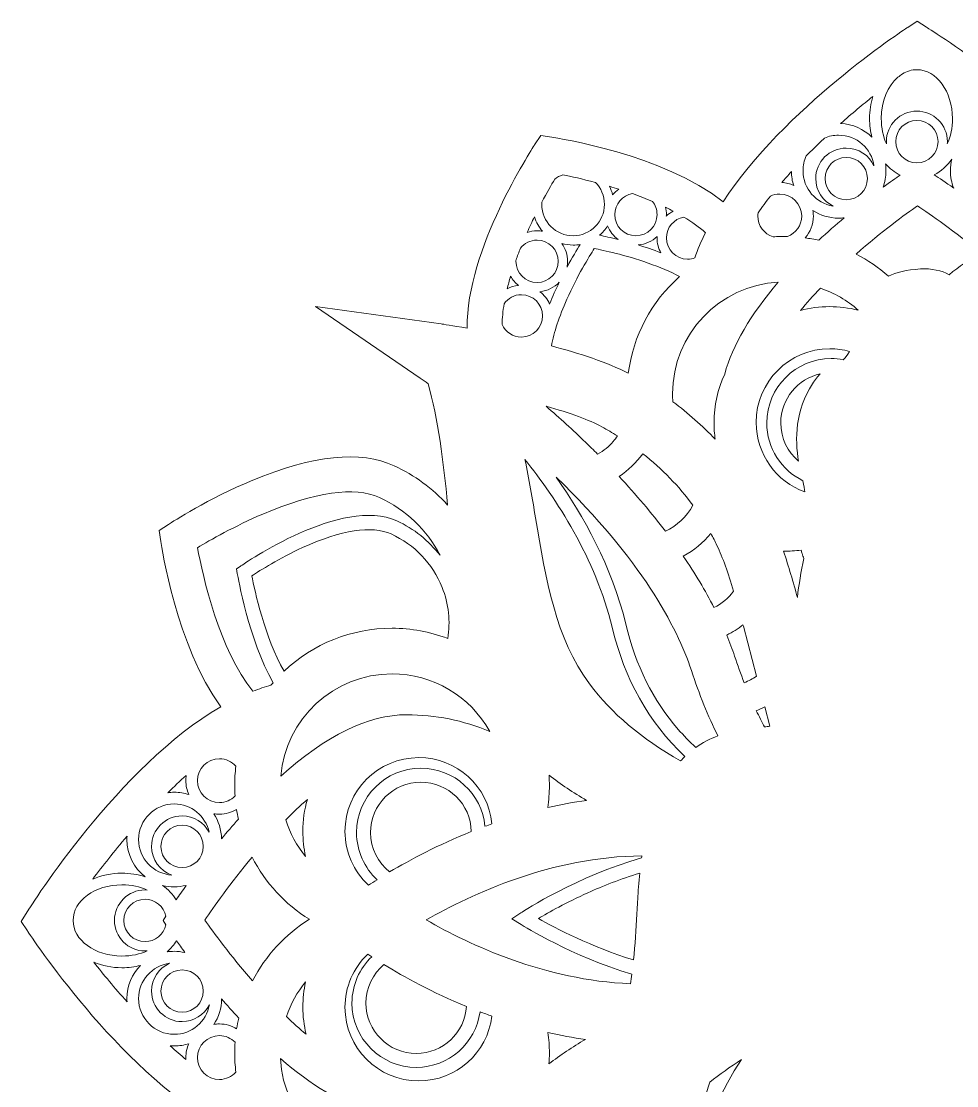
# Model space of a CAD drawing. Header units: millimetres. Extents: x -1261 to 1432, y 277 to 658.
# Drawn here: x 209 to 403.9, y 432.7 to 654.4 of the extents above; entities that cross this region are included whole.
import ezdxf

# ---------------------------------------------------------------- set-up
doc = ezdxf.new("R2010")
doc.units = ezdxf.units.MM
doc.header["$MEASUREMENT"] = 0
doc.layers.add('Layer 7', color=7, linetype='Continuous')

msp = doc.modelspace()

# ---------------------------------------------------------------- linework, layer by layer
at = {"layer": 'Layer 7', "lineweight": 0}
for points, knots in [([(581.83, 469.78), (581.83, 469.78), (581.83, 469.78), (581.83, 469.78), (581.05, 470.98), (562.9, 498.65), (541.8, 510.52), (550.35, 523.16), (553.3, 542.85), (553.43, 543.71), (553.43, 543.71), (553.76, 546.01), (553.76, 546.01), (553.76, 546.01), (551.82, 547.28), (551.82, 547.28), (551.01, 547.82), (543.59, 552.64), (534.26, 556.51), (521.7, 561.72), (511.8, 562.73), (504.85, 559.53), (501.34, 557.91), (498.13, 555.72), (495.38, 553.07), (496.24, 562.21), (497.34, 571.89), (499.57, 579.12), (500.04, 579.49), (500.51, 579.83), (500.93, 580.12), (500.93, 580.12), (522.74, 595.04), (522.74, 595.04), (522.74, 595.04), (496.56, 591.4), (496.56, 591.4), (496.35, 591.37), (494.64, 591.13), (491.99, 590.68), (492.08, 607), (478.53, 627.77), (477.94, 628.68), (477.94, 628.68), (476.66, 630.62), (476.66, 630.62), (476.66, 630.62), (474.36, 630.29), (474.36, 630.29), (473.35, 630.14), (450.41, 626.69), (438.14, 616.37), (424.9, 636.08), (398.73, 652.51), (397.6, 653.21), (397.6, 653.21), (395.62, 654.44), (395.62, 654.44), (395.62, 654.44), (393.67, 653.18), (393.67, 653.18), (392.61, 652.48), (367.95, 636.32), (355.19, 616.82), (342.81, 626.79), (320.49, 630.15), (319.51, 630.29), (319.51, 630.29), (317.21, 630.62), (317.21, 630.62), (317.21, 630.62), (315.93, 628.68), (315.93, 628.68), (315.33, 627.77), (301.72, 606.89), (301.88, 590.55), (298.8, 591.07), (296.76, 591.36), (296.51, 591.4), (296.51, 591.4), (270.33, 595.04), (270.33, 595.04), (270.33, 595.04), (292.14, 580.12), (292.14, 580.12), (292.63, 579.78), (293.19, 579.37), (293.75, 578.92), (295.88, 571.89), (296.97, 562.57), (297.83, 553.69), (294.74, 557.12), (290.95, 559.91), (286.67, 561.88), (279.71, 565.09), (269.81, 564.07), (257.25, 558.86), (247.92, 554.99), (240.51, 550.18), (239.69, 549.64), (239.69, 549.64), (237.75, 548.36), (237.75, 548.36), (237.75, 548.36), (238.09, 546.06), (238.09, 546.06), (238.22, 545.15), (241.36, 524.23), (250.57, 511.67), (229.33, 499.36), (211.03, 470.2), (210.24, 468.94), (210.24, 468.94), (209.02, 466.97), (209.02, 466.97), (209.02, 466.97), (210.28, 465.02), (210.28, 465.02), (211.05, 463.84), (228.94, 436.57), (249.83, 424.57), (241.19, 411.93), (238.22, 392.08), (238.09, 391.22), (238.09, 391.22), (237.75, 388.92), (237.75, 388.92), (237.75, 388.92), (239.69, 387.64), (239.69, 387.64), (240.51, 387.1), (247.92, 382.29), (257.25, 378.41), (269.81, 373.2), (279.71, 372.19), (286.67, 375.39), (288.24, 376.12), (289.74, 376.95), (291.16, 377.88), (291.07, 377.65), (290.97, 377.41), (290.88, 377.17), (289.8, 374.23), (289.24, 370.9), (289.17, 367), (289.13, 363.78), (289.51, 360.35), (290.31, 356.81), (290.57, 355.74), (290.82, 354.78), (291.08, 353.88), (291.08, 353.88), (270.33, 339.69), (270.33, 339.69), (270.33, 339.69), (296.51, 343.33), (296.51, 343.33), (296.7, 343.36), (297.29, 343.44), (298.2, 343.58), (298.25, 343.56), (298.29, 343.53), (298.33, 343.51), (299.08, 343.13), (299.84, 342.82), (300.59, 342.56), (301.37, 326.53), (314.04, 307.11), (314.61, 306.24), (314.61, 306.24), (315.89, 304.3), (315.89, 304.3), (315.89, 304.3), (318.19, 304.63), (318.19, 304.63), (319.18, 304.78), (341.74, 308.17), (354.08, 318.27), (367.34, 298.64), (393.39, 282.29), (394.52, 281.59), (394.52, 281.59), (396.49, 280.36), (396.49, 280.36), (396.49, 280.36), (398.44, 281.63), (398.44, 281.63), (399.52, 282.33), (424.42, 298.65), (437.13, 318.29), (449.46, 308.18), (472.05, 304.78), (473.04, 304.63), (473.04, 304.63), (475.33, 304.3), (475.33, 304.3), (475.33, 304.3), (476.61, 306.24), (476.61, 306.24), (477.21, 307.15), (490.78, 327.94), (490.67, 344.27), (493.9, 343.71), (496.1, 343.4), (496.56, 343.33), (496.56, 343.33), (522.74, 339.69), (522.74, 339.69), (522.74, 339.69), (500.93, 354.61), (500.93, 354.61), (500.62, 354.82), (500.29, 355.06), (499.95, 355.32), (500.21, 355.99), (500.44, 356.69), (500.63, 357.43), (501.06, 359.08), (501.29, 360.82), (501.32, 362.61), (501.35, 364.24), (501.26, 365.97), (501.04, 367.74), (500.69, 370.53), (500.05, 373.42), (499.14, 376.36), (500.91, 375.09), (502.81, 373.98), (504.85, 373.04), (511.8, 369.83), (521.7, 370.85), (534.26, 376.06), (543.59, 379.93), (551.01, 384.75), (551.82, 385.28), (551.82, 385.28), (553.76, 386.56), (553.76, 386.56), (553.76, 386.56), (553.43, 388.86), (553.43, 388.86), (553.3, 389.76), (550.2, 410.35), (541.18, 422.93), (562.56, 435.11), (581.08, 464.59), (581.87, 465.86), (581.87, 465.86), (583.1, 467.84), (583.1, 467.84), (583.1, 467.84), (581.83, 469.78), (581.83, 469.78)], [0, 0, 0, 0, 1, 1, 1, 2, 2, 2, 3, 3, 3, 4, 4, 4, 5, 5, 5, 6, 6, 6, 7, 7, 7, 8, 8, 8, 9, 9, 9, 10, 10, 10, 11, 11, 11, 12, 12, 12, 13, 13, 13, 14, 14, 14, 15, 15, 15, 16, 16, 16, 17, 17, 17, 18, 18, 18, 19, 19, 19, 20, 20, 20, 21, 21, 21, 22, 22, 22, 23, 23, 23, 24, 24, 24, 25, 25, 25, 26, 26, 26, 27, 27, 27, 28, 28, 28, 29, 29, 29, 30, 30, 30, 31, 31, 31, 32, 32, 32, 33, 33, 33, 34, 34, 34, 35, 35, 35, 36, 36, 36, 37, 37, 37, 38, 38, 38, 39, 39, 39, 40, 40, 40, 41, 41, 41, 42, 42, 42, 43, 43, 43, 44, 44, 44, 45, 45, 45, 46, 46, 46, 47, 47, 47, 48, 48, 48, 49, 49, 49, 50, 50, 50, 51, 51, 51, 52, 52, 52, 53, 53, 53, 54, 54, 54, 55, 55, 55, 56, 56, 56, 57, 57, 57, 58, 58, 58, 59, 59, 59, 60, 60, 60, 61, 61, 61, 62, 62, 62, 63, 63, 63, 64, 64, 64, 65, 65, 65, 66, 66, 66, 67, 67, 67, 68, 68, 68, 69, 69, 69, 70, 70, 70, 71, 71, 71, 72, 72, 72, 73, 73, 73, 74, 74, 74, 75, 75, 75, 76, 76, 76, 77, 77, 77, 78, 78, 78, 79, 79, 79, 80, 80, 80, 81, 81, 81, 82, 82, 82, 83, 83, 83, 84, 84, 84, 84]), ([(391.61, 642.79), (391.94, 643.03), (392.26, 643.26), (392.56, 643.49), (393.48, 644.05), (394.5, 644.36), (395.57, 644.36), (399.66, 644.36), (402.99, 639.8), (402.99, 634.19), (402.99, 632.26), (402.59, 630.44), (401.91, 628.9), (401.92, 629.06), (401.93, 629.22), (401.93, 629.38), (401.93, 632.89), (399.08, 635.74), (395.57, 635.74), (392.07, 635.74), (389.22, 632.89), (389.22, 629.38), (389.22, 629.22), (389.23, 629.06), (389.24, 628.9), (388.55, 630.44), (388.16, 632.26), (388.16, 634.19), (388.16, 637.8), (389.54, 640.98), (391.61, 642.79)], [0, 0, 0, 0, 1, 1, 1, 2, 2, 2, 3, 3, 3, 4, 4, 4, 5, 5, 5, 6, 6, 6, 7, 7, 7, 8, 8, 8, 9, 9, 9, 10, 10, 10, 10]), ([(386.41, 638.79), (385.97, 637.36), (385.72, 635.81), (385.72, 634.19), (385.72, 632.84), (385.89, 631.53), (386.2, 630.31), (384.51, 631.98), (382.22, 633.04), (379.68, 633.15), (382.02, 635.21), (384.3, 637.1), (386.41, 638.79)], [0, 0, 0, 0, 1, 1, 1, 2, 2, 2, 3, 3, 3, 4, 4, 4, 4]), ([(391.16, 629.38), (391.16, 631.82), (393.14, 633.8), (395.57, 633.8), (398.01, 633.8), (399.99, 631.82), (399.99, 629.38), (399.99, 626.95), (398.01, 624.97), (395.57, 624.97), (393.14, 624.97), (391.16, 626.95), (391.16, 629.38)], [0, 0, 0, 0, 1, 1, 1, 2, 2, 2, 3, 3, 3, 4, 4, 4, 4]), ([(372.54, 626.4), (373.61, 627.49), (374.72, 628.58), (375.88, 629.67), (376.04, 629.82), (376.2, 629.97), (376.36, 630.12), (377.26, 630.51), (378.25, 630.72), (379.28, 630.72), (383.03, 630.72), (386.14, 627.93), (386.64, 624.32), (385.64, 626.51), (383.43, 628.04), (380.86, 628.04), (377.35, 628.04), (374.5, 625.19), (374.5, 621.69), (374.5, 619.17), (375.98, 616.99), (378.11, 615.96), (374.57, 616.53), (371.86, 619.6), (371.86, 623.3), (371.86, 624.41), (372.1, 625.46), (372.54, 626.4)], [0, 0, 0, 0, 1, 1, 1, 2, 2, 2, 3, 3, 3, 4, 4, 4, 5, 5, 5, 6, 6, 6, 7, 7, 7, 8, 8, 8, 9, 9, 9, 9]), ([(380.86, 617.27), (378.43, 617.27), (376.45, 619.25), (376.45, 621.69), (376.45, 624.12), (378.43, 626.1), (380.86, 626.1), (383.29, 626.1), (385.27, 624.12), (385.27, 621.69), (385.27, 619.25), (383.29, 617.27), (380.86, 617.27)], [0, 0, 0, 0, 1, 1, 1, 2, 2, 2, 3, 3, 3, 4, 4, 4, 4]), ([(399.19, 622.47), (400.61, 623.19), (401.86, 624.31), (402.87, 625.73), (402.67, 624.95), (402.56, 624.14), (402.56, 623.3), (402.56, 622.03), (402.81, 620.82), (403.24, 619.71), (401.57, 620.89), (400.18, 621.82), (399.19, 622.47)], [0, 0, 0, 0, 1, 1, 1, 2, 2, 2, 3, 3, 3, 4, 4, 4, 4]), ([(369.43, 623.13), (369.45, 622.13), (369.61, 621.16), (369.91, 620.25), (369.15, 620.6), (368.32, 620.82), (367.44, 620.87), (368.08, 621.62), (368.75, 622.37), (369.43, 623.13)], [0, 0, 0, 0, 1, 1, 1, 2, 2, 2, 3, 3, 3, 3]), ([(389.03, 624.78), (389.92, 623.76), (390.96, 622.96), (392.1, 622.41), (391.2, 621.8), (389.98, 620.94), (388.53, 619.87), (388.93, 620.94), (389.14, 622.09), (389.14, 623.3), (389.14, 623.8), (389.11, 624.3), (389.03, 624.78)], [0, 0, 0, 0, 1, 1, 1, 2, 2, 2, 3, 3, 3, 4, 4, 4, 4]), ([(317.46, 616.76), (318.46, 618.66), (319.4, 620.31), (320.15, 621.58), (320.65, 621.95), (321.21, 622.25), (321.81, 622.46), (323.55, 622.11), (325.91, 621.59), (328.6, 620.89), (329.77, 619.71), (330.49, 618.09), (330.49, 616.3), (330.49, 612.7), (327.56, 609.77), (323.96, 609.77), (320.37, 609.77), (317.44, 612.7), (317.44, 616.3), (317.44, 616.46), (317.45, 616.61), (317.46, 616.76)], [0, 0, 0, 0, 1, 1, 1, 2, 2, 2, 3, 3, 3, 4, 4, 4, 5, 5, 5, 6, 6, 6, 7, 7, 7, 7]), ([(333.52, 619.47), (333.03, 619.14), (332.58, 618.75), (332.2, 618.29), (332.05, 618.92), (331.82, 619.51), (331.54, 620.07), (332.19, 619.88), (332.86, 619.68), (333.52, 619.47)], [0, 0, 0, 0, 1, 1, 1, 2, 2, 2, 3, 3, 3, 3]), ([(336.33, 618.54), (337.79, 618.02), (339.18, 617.49), (340.48, 616.94), (341.09, 616.18), (341.45, 615.23), (341.45, 614.19), (341.45, 611.75), (339.47, 609.77), (337.04, 609.77), (334.61, 609.77), (332.63, 611.75), (332.63, 614.19), (332.63, 616.38), (334.24, 618.2), (336.33, 618.54)], [0, 0, 0, 0, 1, 1, 1, 2, 2, 2, 3, 3, 3, 4, 4, 4, 5, 5, 5, 5]), ([(362.5, 614.56), (363.3, 615.7), (364.16, 616.86), (365.08, 618.02), (365.67, 618.3), (366.32, 618.45), (367.01, 618.45), (369.53, 618.45), (371.58, 616.41), (371.58, 613.89), (371.58, 611.94), (370.35, 610.27), (368.63, 609.62), (367.63, 609.64), (366.62, 609.61), (365.61, 609.54), (363.78, 610.13), (362.44, 611.86), (362.44, 613.89), (362.44, 614.12), (362.47, 614.34), (362.5, 614.56)], [0, 0, 0, 0, 1, 1, 1, 2, 2, 2, 3, 3, 3, 4, 4, 4, 5, 5, 5, 6, 6, 6, 7, 7, 7, 7]), ([(344.81, 614.91), (344.29, 614.63), (343.81, 614.28), (343.38, 613.87), (343.39, 613.98), (343.4, 614.08), (343.4, 614.19), (343.4, 614.71), (343.33, 615.23), (343.21, 615.72), (343.76, 615.45), (344.3, 615.18), (344.81, 614.91)], [0, 0, 0, 0, 1, 1, 1, 2, 2, 2, 3, 3, 3, 4, 4, 4, 4]), ([(373.91, 615.04), (375.46, 614.03), (377.3, 613.44), (379.28, 613.44), (379.68, 613.44), (380.06, 613.47), (380.44, 613.51), (378.72, 612.07), (376.94, 610.5), (375.13, 608.82), (374.2, 609.03), (373.26, 609.2), (372.32, 609.33), (373.37, 610.55), (374.01, 612.14), (374.01, 613.89), (374.01, 614.28), (373.97, 614.66), (373.91, 615.04)], [0, 0, 0, 0, 1, 1, 1, 2, 2, 2, 3, 3, 3, 4, 4, 4, 5, 5, 5, 6, 6, 6, 6]), ([(395.7, 616.01), (398.34, 614.25), (403.43, 610.7), (408.95, 606.09), (406.56, 604.88), (404.33, 603.39), (402.32, 601.66), (400.7, 602.51), (398.71, 603), (396.3, 602.85), (393.39, 602.68), (391.27, 602.15), (389.68, 601.33), (387.63, 603.14), (385.36, 604.7), (382.91, 605.97), (388.22, 610.62), (393.15, 614.22), (395.7, 616.01)], [0, 0, 0, 0, 1, 1, 1, 2, 2, 2, 3, 3, 3, 4, 4, 4, 5, 5, 5, 6, 6, 6, 6]), ([(315.91, 613.71), (316.27, 612.59), (316.85, 611.56), (317.62, 610.7), (317.24, 610.77), (316.86, 610.81), (316.46, 610.81), (315.73, 610.81), (315.04, 610.68), (314.38, 610.45), (314.89, 611.57), (315.4, 612.66), (315.91, 613.71)], [0, 0, 0, 0, 1, 1, 1, 2, 2, 2, 3, 3, 3, 4, 4, 4, 4]), ([(351.51, 610.41), (350.64, 608.64), (349.92, 606.89), (349.33, 605.18), (348.86, 605), (348.35, 604.9), (347.81, 604.9), (345.38, 604.9), (343.4, 606.88), (343.4, 609.32), (343.4, 611.49), (344.98, 613.29), (347.04, 613.66), (348.76, 612.62), (350.26, 611.54), (351.51, 610.41)], [0, 0, 0, 0, 1, 1, 1, 2, 2, 2, 3, 3, 3, 4, 4, 4, 5, 5, 5, 5]), ([(333.38, 609), (331.79, 609.39), (330.43, 609.68), (329.47, 609.87), (330.12, 610.43), (330.69, 611.09), (331.15, 611.82), (331.61, 610.67), (332.39, 609.7), (333.38, 609)], [0, 0, 0, 0, 1, 1, 1, 2, 2, 2, 3, 3, 3, 3]), ([(312.07, 604.74), (312.35, 605.53), (312.67, 606.34), (312.99, 607.17), (313.8, 608.2), (315.06, 608.86), (316.46, 608.86), (318.9, 608.86), (320.88, 606.88), (320.88, 604.45), (320.88, 602.02), (318.9, 600.04), (316.46, 600.04), (314.03, 600.04), (312.05, 602.02), (312.05, 604.45), (312.05, 604.55), (312.06, 604.64), (312.07, 604.74)], [0, 0, 0, 0, 1, 1, 1, 2, 2, 2, 3, 3, 3, 4, 4, 4, 5, 5, 5, 6, 6, 6, 6]), ([(321.62, 608.16), (322.36, 607.95), (323.15, 607.83), (323.96, 607.83), (324.47, 607.83), (324.97, 607.88), (325.45, 607.96), (324.76, 606.86), (323.78, 605.23), (322.71, 603.25), (322.78, 603.64), (322.82, 604.04), (322.82, 604.45), (322.82, 605.84), (322.37, 607.12), (321.62, 608.16)], [0, 0, 0, 0, 1, 1, 1, 2, 2, 2, 3, 3, 3, 4, 4, 4, 5, 5, 5, 5]), ([(342.27, 606.21), (340.65, 606.84), (339.03, 607.39), (337.51, 607.85), (339.04, 607.97), (340.43, 608.62), (341.47, 609.63), (341.46, 609.53), (341.45, 609.42), (341.45, 609.32), (341.45, 608.19), (341.75, 607.13), (342.27, 606.21)], [0, 0, 0, 0, 1, 1, 1, 2, 2, 2, 3, 3, 3, 4, 4, 4, 4]), ([(322.65, 596.53), (324.79, 601.35), (327.31, 605.45), (328.37, 607.11), (330.26, 606.75), (334.81, 605.79), (339.63, 604.07), (342.07, 603.21), (344.23, 602.28), (346.13, 601.28), (340.25, 596.04), (336.47, 588.94), (335.46, 581.12), (331.15, 583.38), (325.29, 585.29), (319.45, 586.82), (319.99, 589.68), (321.05, 592.94), (322.65, 596.53)], [0, 0, 0, 0, 1, 1, 1, 2, 2, 2, 3, 3, 3, 4, 4, 4, 5, 5, 5, 6, 6, 6, 6]), ([(310.94, 601.32), (311.36, 600.58), (311.93, 599.93), (312.6, 599.41), (311.75, 599.33), (310.95, 599.08), (310.23, 598.7), (310.44, 599.55), (310.67, 600.42), (310.94, 601.32)], [0, 0, 0, 0, 1, 1, 1, 2, 2, 2, 3, 3, 3, 3]), ([(319.06, 595.54), (318.63, 596.56), (317.93, 597.45), (317.06, 598.12), (318.64, 598.27), (320.05, 599), (321.09, 600.1), (320.39, 598.66), (319.7, 597.13), (319.06, 595.54)], [0, 0, 0, 0, 1, 1, 1, 2, 2, 2, 3, 3, 3, 3]), ([(366.71, 600.1), (360.95, 593.38), (357.2, 586.96), (355.54, 580.97), (354.07, 577.79), (353.32, 574.4), (353.32, 570.88), (353.32, 569.7), (353.4, 568.53), (353.57, 567.37), (350.89, 570.19), (347.94, 572.81), (344.74, 575.19), (344.7, 575.76), (344.68, 576.31), (344.68, 576.86), (344.68, 589.27), (354.45, 599.45), (366.71, 600.1)], [0, 0, 0, 0, 1, 1, 1, 2, 2, 2, 3, 3, 3, 4, 4, 4, 5, 5, 5, 6, 6, 6, 6]), ([(375.47, 598.87), (378.38, 597.87), (381.06, 596.3), (383.36, 594.27), (379.45, 595.26), (375.24, 595.25), (371.31, 594.21), (372.58, 595.74), (373.97, 597.3), (375.47, 598.87)], [0, 0, 0, 0, 1, 1, 1, 2, 2, 2, 3, 3, 3, 3]), ([(309.59, 595.61), (310.39, 596.75), (311.71, 597.5), (313.2, 597.5), (315.63, 597.5), (317.61, 595.52), (317.61, 593.08), (317.61, 590.65), (315.63, 588.67), (313.2, 588.67), (311.41, 588.67), (309.87, 589.75), (309.18, 591.28), (309.2, 592.63), (309.34, 594.07), (309.59, 595.61)], [0, 0, 0, 0, 1, 1, 1, 2, 2, 2, 3, 3, 3, 4, 4, 4, 5, 5, 5, 5]), ([(364.31, 570.78), (364.31, 565.5), (367.39, 560.92), (371.84, 558.74), (372.06, 557.69), (372.18, 556.95), (372.24, 556.43), (366.29, 558.55), (362.09, 564.23), (362.09, 570.88), (362.09, 579.35), (368.97, 586.24), (377.44, 586.24), (378.85, 586.24), (380.22, 586.04), (381.55, 585.67), (381.09, 584.84), (380.66, 584.31), (380.23, 583.95), (379.42, 584.11), (378.58, 584.19), (377.72, 584.19), (370.33, 584.19), (364.31, 578.17), (364.31, 570.78)], [0, 0, 0, 0, 1, 1, 1, 2, 2, 2, 3, 3, 3, 4, 4, 4, 5, 5, 5, 6, 6, 6, 7, 7, 7, 8, 8, 8, 8]), ([(370.94, 562.79), (368.67, 564.71), (367.23, 567.58), (367.23, 570.78), (367.23, 575.78), (370.75, 579.97), (375.44, 581.02), (374.93, 580.49), (374.4, 579.82), (373.82, 578.94), (370.21, 573.42), (370.12, 567.41), (370.94, 562.79)], [0, 0, 0, 0, 1, 1, 1, 2, 2, 2, 3, 3, 3, 4, 4, 4, 4]), ([(318.34, 574.26), (323.42, 572.86), (327.32, 571.42), (329.98, 569.96), (331.04, 569.38), (332.12, 568.75), (333.2, 568.07), (332.92, 567.7), (332.63, 567.31), (332.32, 566.92), (332.32, 566.92), (332.31, 566.92), (332.31, 566.92), (331.47, 565.87), (330.39, 564.99), (329.08, 564.28), (328.23, 565.12), (327.41, 565.94), (326.57, 566.75), (323.94, 569.29), (321.18, 571.8), (318.34, 574.26)], [0, 0, 0, 0, 1, 1, 1, 2, 2, 2, 3, 3, 3, 4, 4, 4, 5, 5, 5, 6, 6, 6, 7, 7, 7, 7]), ([(332.1, 528.22), (334.7, 517.35), (339.57, 508.61), (347.27, 501.3), (346.96, 501.01), (346.66, 500.71), (346.37, 500.39), (338.22, 505), (331.94, 510.31), (327.39, 516.42), (320.33, 525.91), (318.29, 538.12), (316.13, 551.05), (315.47, 555.02), (314.79, 559.09), (313.94, 563.15), (320.35, 555.14), (328.65, 542.62), (332.1, 528.22)], [0, 0, 0, 0, 1, 1, 1, 2, 2, 2, 3, 3, 3, 4, 4, 4, 5, 5, 5, 6, 6, 6, 6]), ([(343.19, 548.23), (340.32, 552), (337.09, 555.83), (333.56, 559.63), (335.43, 560.9), (337.11, 562.52), (338.47, 564.36), (342.5, 561.19), (346.02, 557.59), (348.93, 553.63), (347.6, 551.24), (345.61, 549.36), (343.19, 548.23)], [0, 0, 0, 0, 1, 1, 1, 2, 2, 2, 3, 3, 3, 4, 4, 4, 4]), ([(348.6, 519.21), (350.25, 514.25), (352.09, 509.7), (354.11, 505.58), (352.49, 505.01), (350.92, 504.19), (349.51, 503.17), (348.2, 504.4), (346.99, 505.66), (345.86, 506.96), (340.59, 513.04), (337.02, 520.21), (334.94, 528.9), (332.06, 540.91), (326.08, 551.51), (320.44, 559.47), (338.15, 542.35), (345.55, 528.41), (348.6, 519.21)], [0, 0, 0, 0, 1, 1, 1, 2, 2, 2, 3, 3, 3, 4, 4, 4, 5, 5, 5, 6, 6, 6, 6]), ([(245.72, 544.79), (248.31, 546.35), (253.47, 549.3), (259.34, 551.81), (270.12, 556.41), (278.51, 557.6), (283.61, 555.25), (289.15, 552.7), (293.56, 548.48), (296.24, 543.21), (293.9, 546.28), (290.84, 548.75), (287.24, 550.39), (275.84, 555.57), (255.5, 541.5), (254.64, 540.9), (254.64, 540.9), (253.87, 540.37), (253.87, 540.37), (253.87, 540.37), (254.02, 539.42), (254.02, 539.42), (254.13, 538.71), (256.41, 525.72), (261.47, 516.67), (261.32, 516.49), (261.16, 516.32), (261.02, 516.14), (259.79, 515.81), (258.53, 515.39), (257.25, 514.9), (250.3, 523.4), (246.84, 538.82), (245.72, 544.79)], [0, 0, 0, 0, 1, 1, 1, 2, 2, 2, 3, 3, 3, 4, 4, 4, 5, 5, 5, 6, 6, 6, 7, 7, 7, 8, 8, 8, 9, 9, 9, 10, 10, 10, 11, 11, 11, 11]), ([(296.68, 536.53), (298.06, 533.07), (298.44, 529.41), (297.84, 525.89), (294.13, 527.3), (290.24, 528.02), (286.24, 528.02), (277.79, 528.02), (269.81, 524.8), (263.75, 519.06), (259.68, 526.16), (257.63, 535.9), (257.07, 538.95), (258.72, 540.04), (262.79, 542.61), (267.6, 544.81), (275.65, 548.5), (282.04, 549.48), (286.06, 547.65), (290.93, 545.43), (294.7, 541.49), (296.68, 536.53)], [0, 0, 0, 0, 1, 1, 1, 2, 2, 2, 3, 3, 3, 4, 4, 4, 5, 5, 5, 6, 6, 6, 7, 7, 7, 7]), ([(353.31, 532.34), (351.51, 535.85), (349.37, 539.44), (346.92, 543.04), (349.14, 544.25), (351.08, 545.86), (352.65, 547.78), (353.11, 546.93), (353.54, 546.09), (353.92, 545.27), (355.15, 542.63), (356.26, 539.59), (357.41, 535.73), (356.31, 534.27), (354.92, 533.12), (353.31, 532.34)], [0, 0, 0, 0, 1, 1, 1, 2, 2, 2, 3, 3, 3, 4, 4, 4, 5, 5, 5, 5]), ([(372.02, 542.55), (371.45, 539.83), (371, 537.12), (370.68, 534.43), (369.82, 537.61), (368.9, 540.85), (367.77, 544.08), (369, 544.08), (370.23, 544.14), (371.46, 544.27), (371.53, 544.04), (371.61, 543.82), (371.68, 543.59), (371.8, 543.24), (371.91, 542.89), (372.02, 542.55)], [0, 0, 0, 0, 1, 1, 1, 2, 2, 2, 3, 3, 3, 4, 4, 4, 5, 5, 5, 5]), ([(359.61, 516.67), (358.91, 518.46), (358.24, 520.31), (357.61, 522.2), (357.14, 523.63), (356.58, 525.11), (355.96, 526.61), (357.18, 527.2), (358.31, 527.91), (359.35, 528.73), (359.38, 528.63), (359.4, 528.53), (359.43, 528.43), (359.43, 528.43), (362.19, 518.03), (362.19, 518.03), (361.38, 517.49), (360.51, 517.04), (359.61, 516.67)], [0, 0, 0, 0, 1, 1, 1, 2, 2, 2, 3, 3, 3, 4, 4, 4, 5, 5, 5, 6, 6, 6, 6]), ([(306.6, 506.53), (301.16, 508.81), (295.25, 510), (289.3, 510), (281.33, 510), (272.51, 505.69), (263.05, 497.19), (264.04, 509.12), (274.06, 518.52), (286.24, 518.52), (294.77, 518.52), (302.54, 513.83), (306.6, 506.53)], [0, 0, 0, 0, 1, 1, 1, 2, 2, 2, 3, 3, 3, 4, 4, 4, 4]), ([(363.89, 511.65), (363.89, 511.65), (364.96, 507.61), (364.96, 507.61), (364.59, 507.55), (364.21, 507.5), (363.84, 507.45), (363.26, 508.54), (362.69, 509.66), (362.13, 510.83), (362.73, 511.07), (363.32, 511.35), (363.89, 511.65)], [0, 0, 0, 0, 1, 1, 1, 2, 2, 2, 3, 3, 3, 4, 4, 4, 4]), ([(305.61, 486.76), (304.95, 493.55), (299.22, 498.87), (292.26, 498.87), (284.87, 498.87), (278.86, 492.86), (278.86, 485.46), (278.86, 481.59), (280.51, 478.09), (283.15, 475.64), (282.5, 475.23), (281.91, 474.84), (281.36, 474.48), (278.22, 477.38), (276.44, 481.42), (276.44, 485.71), (276.44, 494.18), (283.33, 501.07), (291.8, 501.07), (299.77, 501.07), (306.28, 495.1), (307.07, 487.29), (306.58, 487.12), (306.09, 486.94), (305.61, 486.76)], [0, 0, 0, 0, 1, 1, 1, 2, 2, 2, 3, 3, 3, 4, 4, 4, 5, 5, 5, 6, 6, 6, 7, 7, 7, 8, 8, 8, 8]), ([(250.29, 500.85), (251.66, 500.85), (252.88, 500.24), (253.72, 499.28), (253.55, 497.95), (253.47, 496.6), (253.47, 495.25), (253.47, 494.53), (253.5, 493.8), (253.55, 493.08), (252.72, 492.23), (251.56, 491.71), (250.29, 491.71), (247.77, 491.71), (245.72, 493.76), (245.72, 496.28), (245.72, 498.8), (247.77, 500.85), (250.29, 500.85)], [0, 0, 0, 0, 1, 1, 1, 2, 2, 2, 3, 3, 3, 4, 4, 4, 5, 5, 5, 6, 6, 6, 6]), ([(243.37, 497.34), (243.31, 497), (243.29, 496.64), (243.29, 496.28), (243.29, 495.24), (243.52, 494.26), (243.92, 493.38), (242.96, 493.69), (241.94, 493.86), (240.88, 493.86), (240.41, 493.86), (239.96, 493.83), (239.51, 493.77), (240.81, 495.03), (242.1, 496.22), (243.37, 497.34)], [0, 0, 0, 0, 1, 1, 1, 2, 2, 2, 3, 3, 3, 4, 4, 4, 5, 5, 5, 5]), ([(318.95, 497.39), (321.38, 495.53), (323.99, 493.78), (326.76, 492.17), (324.09, 491.8), (321.39, 491.3), (318.7, 490.68), (318.91, 492.19), (319.02, 493.72), (319.02, 495.25), (319.02, 495.96), (318.99, 496.68), (318.95, 497.39)], [0, 0, 0, 0, 1, 1, 1, 2, 2, 2, 3, 3, 3, 4, 4, 4, 4]), ([(281.77, 485.46), (281.77, 491.25), (286.48, 495.95), (292.26, 495.95), (297.98, 495.95), (302.64, 491.36), (302.75, 485.67), (295.82, 482.9), (290.04, 479.82), (285.75, 477.25), (283.33, 479.18), (281.77, 482.14), (281.77, 485.46)], [0, 0, 0, 0, 1, 1, 1, 2, 2, 2, 3, 3, 3, 4, 4, 4, 4]), ([(268.25, 480.47), (266.41, 482.72), (264.99, 485.3), (264.09, 488.08), (265.61, 489.62), (267.12, 491.04), (268.61, 492.35), (267.99, 490.2), (267.67, 487.97), (267.67, 485.71), (267.67, 483.95), (267.87, 482.19), (268.25, 480.47)], [0, 0, 0, 0, 1, 1, 1, 2, 2, 2, 3, 3, 3, 4, 4, 4, 4]), ([(240.88, 491.43), (244.45, 491.43), (247.44, 488.89), (248.15, 485.53), (247.08, 487.55), (244.96, 488.93), (242.52, 488.93), (239.01, 488.93), (236.16, 486.08), (236.16, 482.57), (236.16, 479.82), (237.92, 477.48), (240.37, 476.6), (236.51, 476.86), (233.45, 480.08), (233.45, 484.01), (233.45, 488.1), (236.78, 491.43), (240.88, 491.43)], [0, 0, 0, 0, 1, 1, 1, 2, 2, 2, 3, 3, 3, 4, 4, 4, 5, 5, 5, 6, 6, 6, 6]), ([(249.13, 489.38), (249.51, 489.32), (249.89, 489.28), (250.29, 489.28), (251.59, 489.28), (252.81, 489.64), (253.86, 490.27), (253.97, 489.6), (254.09, 488.93), (254.24, 488.27), (253.01, 486.88), (251.83, 485.5), (250.73, 484.16), (250.7, 486.08), (250.12, 487.87), (249.13, 489.38)], [0, 0, 0, 0, 1, 1, 1, 2, 2, 2, 3, 3, 3, 4, 4, 4, 5, 5, 5, 5]), ([(242.52, 478.16), (240.09, 478.16), (238.11, 480.14), (238.11, 482.57), (238.11, 485.01), (240.09, 486.99), (242.52, 486.99), (244.95, 486.99), (246.93, 485.01), (246.93, 482.57), (246.93, 480.14), (244.95, 478.16), (242.52, 478.16)], [0, 0, 0, 0, 1, 1, 1, 2, 2, 2, 3, 3, 3, 4, 4, 4, 4]), ([(231.04, 484.68), (231.03, 484.46), (231.02, 484.23), (231.02, 484.01), (231.02, 480.87), (232.49, 478.07), (234.79, 476.26), (233.31, 476.74), (231.68, 477.01), (229.98, 477.01), (227.78, 477.01), (225.71, 476.56), (223.91, 475.78), (225.97, 478.51), (228.37, 481.56), (231.04, 484.68)], [0, 0, 0, 0, 1, 1, 1, 2, 2, 2, 3, 3, 3, 4, 4, 4, 5, 5, 5, 5]), ([(257.18, 454.59), (252.58, 459.84), (249.04, 464.7), (247.27, 467.23), (249.02, 469.84), (252.54, 474.89), (257.1, 480.36), (259.84, 475.03), (263.97, 470.54), (269.02, 467.39), (264.02, 464.28), (259.92, 459.84), (257.18, 454.59)], [0, 0, 0, 0, 1, 1, 1, 2, 2, 2, 3, 3, 3, 4, 4, 4, 4]), ([(293.36, 467.26), (302.82, 472.69), (319.56, 480.45), (338.3, 480.61), (338.28, 480.46), (338.26, 480.32), (338.24, 480.18), (324.89, 476.41), (313.73, 469.17), (313.1, 468.76), (313.1, 468.76), (311.2, 467.51), (311.2, 467.51), (311.2, 467.51), (313.12, 466.3), (313.12, 466.3), (313.72, 465.93), (323.77, 459.69), (336.17, 455.96), (336.09, 455.3), (336, 454.63), (335.91, 453.97), (318.14, 454.72), (302.41, 462.05), (293.36, 467.26)], [0, 0, 0, 0, 1, 1, 1, 2, 2, 2, 3, 3, 3, 4, 4, 4, 5, 5, 5, 6, 6, 6, 7, 7, 7, 8, 8, 8, 8]), ([(337.86, 477.01), (337.66, 475.09), (337.52, 473.23), (337.42, 471.5), (337.35, 470.48), (337.3, 469.46), (337.24, 468.44), (337.06, 465.31), (336.88, 462.09), (336.53, 458.93), (327.8, 461.63), (320.23, 465.59), (316.73, 467.57), (318.87, 468.83), (322.54, 470.88), (327.06, 472.93), (330.11, 474.3), (333.83, 475.79), (337.86, 477.01)], [0, 0, 0, 0, 1, 1, 1, 2, 2, 2, 3, 3, 3, 4, 4, 4, 5, 5, 5, 6, 6, 6, 6]), ([(219.81, 467.16), (219.81, 471.25), (224.37, 474.57), (229.98, 474.57), (231.92, 474.57), (233.73, 474.18), (235.27, 473.49), (235.11, 473.5), (234.95, 473.51), (234.79, 473.51), (231.28, 473.51), (228.43, 470.66), (228.43, 467.16), (228.43, 463.65), (231.28, 460.8), (234.79, 460.8), (234.95, 460.8), (235.11, 460.81), (235.27, 460.82), (233.73, 460.14), (231.92, 459.74), (229.98, 459.74), (224.37, 459.74), (219.81, 463.07), (219.81, 467.16)], [0, 0, 0, 0, 1, 1, 1, 2, 2, 2, 3, 3, 3, 4, 4, 4, 5, 5, 5, 6, 6, 6, 7, 7, 7, 8, 8, 8, 8]), ([(238.44, 474.45), (239.22, 474.25), (240.04, 474.15), (240.88, 474.15), (241.73, 474.15), (242.57, 474.26), (243.36, 474.47), (242.55, 473.31), (241.86, 472.3), (241.3, 471.46), (240.59, 472.6), (239.62, 473.61), (238.44, 474.45)], [0, 0, 0, 0, 1, 1, 1, 2, 2, 2, 3, 3, 3, 4, 4, 4, 4]), ([(239.11, 466.27), (238.7, 464.26), (236.92, 462.74), (234.79, 462.74), (232.36, 462.74), (230.38, 464.72), (230.38, 467.16), (230.38, 469.59), (232.36, 471.57), (234.79, 471.57), (236.92, 471.57), (238.7, 470.05), (239.11, 468.04), (239.11, 468.04), (238.55, 467.14), (238.55, 467.14), (238.55, 467.14), (239.11, 466.27), (239.11, 466.27)], [0, 0, 0, 0, 1, 1, 1, 2, 2, 2, 3, 3, 3, 4, 4, 4, 5, 5, 5, 6, 6, 6, 6]), ([(241.36, 462.92), (241.84, 462.23), (242.42, 461.4), (243.1, 460.47), (242.39, 460.63), (241.64, 460.73), (240.88, 460.73), (240.37, 460.73), (239.88, 460.69), (239.39, 460.61), (240.18, 461.3), (240.84, 462.08), (241.36, 462.92)], [0, 0, 0, 0, 1, 1, 1, 2, 2, 2, 3, 3, 3, 4, 4, 4, 4]), ([(277.9, 449.95), (277.9, 442.55), (283.91, 436.54), (291.31, 436.54), (298.08, 436.54), (303.69, 441.59), (304.58, 448.13), (305.39, 447.83), (306.21, 447.52), (307.04, 447.23), (306.12, 439.58), (299.62, 433.73), (291.8, 433.73), (283.33, 433.73), (276.44, 440.62), (276.44, 449.09), (276.44, 453.28), (278.16, 457.25), (281.19, 460.15), (281.45, 459.98), (281.73, 459.79), (282.01, 459.6), (279.48, 457.16), (277.9, 453.74), (277.9, 449.95)], [0, 0, 0, 0, 1, 1, 1, 2, 2, 2, 3, 3, 3, 4, 4, 4, 5, 5, 5, 6, 6, 6, 7, 7, 7, 8, 8, 8, 8]), ([(231.04, 450.21), (228.47, 453.08), (226.14, 455.89), (224.13, 458.44), (225.88, 457.72), (227.87, 457.31), (229.98, 457.31), (231.34, 457.31), (232.64, 457.48), (233.86, 457.79), (232.1, 456), (231.02, 453.56), (231.02, 450.87), (231.02, 450.65), (231.03, 450.43), (231.04, 450.21)], [0, 0, 0, 0, 1, 1, 1, 2, 2, 2, 3, 3, 3, 4, 4, 4, 5, 5, 5, 5]), ([(233.45, 450.87), (233.45, 454.63), (236.27, 457.75), (239.91, 458.23), (237.7, 457.23), (236.16, 455.01), (236.16, 452.44), (236.16, 448.93), (239.01, 446.08), (242.52, 446.08), (244.99, 446.08), (247.14, 447.5), (248.19, 449.57), (247.57, 446.09), (244.53, 443.44), (240.88, 443.44), (236.78, 443.44), (233.45, 446.77), (233.45, 450.87)], [0, 0, 0, 0, 1, 1, 1, 2, 2, 2, 3, 3, 3, 4, 4, 4, 5, 5, 5, 6, 6, 6, 6]), ([(242.52, 456.85), (244.95, 456.85), (246.93, 454.87), (246.93, 452.44), (246.93, 450.01), (244.95, 448.03), (242.52, 448.03), (240.09, 448.03), (238.11, 450.01), (238.11, 452.44), (238.11, 454.87), (240.09, 456.85), (242.52, 456.85)], [0, 0, 0, 0, 1, 1, 1, 2, 2, 2, 3, 3, 3, 4, 4, 4, 4]), ([(284.57, 457.98), (288.77, 455.38), (294.62, 452.17), (301.77, 449.24), (301.4, 443.78), (296.85, 439.46), (291.31, 439.46), (285.52, 439.46), (280.81, 444.16), (280.81, 449.95), (280.81, 453.17), (282.28, 456.05), (284.57, 457.98)], [0, 0, 0, 0, 1, 1, 1, 2, 2, 2, 3, 3, 3, 4, 4, 4, 4]), ([(268.34, 443.45), (266.98, 444.59), (265.61, 445.83), (264.23, 447.16), (265.14, 449.81), (266.5, 452.23), (268.25, 454.35), (267.87, 452.63), (267.67, 450.86), (267.67, 449.09), (267.67, 447.16), (267.9, 445.28), (268.34, 443.45)], [0, 0, 0, 0, 1, 1, 1, 2, 2, 2, 3, 3, 3, 4, 4, 4, 4]), ([(254.31, 446.82), (254.14, 446.08), (253.99, 445.34), (253.87, 444.59), (252.82, 445.23), (251.6, 445.6), (250.29, 445.6), (249.89, 445.6), (249.51, 445.56), (249.13, 445.49), (250.14, 447.03), (250.73, 448.86), (250.73, 450.83), (251.86, 449.52), (253.05, 448.18), (254.31, 446.82)], [0, 0, 0, 0, 1, 1, 1, 2, 2, 2, 3, 3, 3, 4, 4, 4, 5, 5, 5, 5]), ([(318.73, 443.82), (321.33, 443.23), (323.94, 442.74), (326.52, 442.37), (323.84, 440.8), (321.3, 439.1), (318.94, 437.29), (318.99, 438.04), (319.02, 438.79), (319.02, 439.54), (319.02, 440.97), (318.92, 442.4), (318.73, 443.82)], [0, 0, 0, 0, 1, 1, 1, 2, 2, 2, 3, 3, 3, 4, 4, 4, 4]), ([(243.31, 438.18), (242.23, 439.09), (241.14, 440.05), (240.05, 441.05), (240.32, 441.02), (240.6, 441.01), (240.88, 441.01), (241.94, 441.01), (242.96, 441.18), (243.92, 441.49), (243.52, 440.61), (243.29, 439.63), (243.29, 438.6), (243.29, 438.46), (243.3, 438.32), (243.31, 438.18)], [0, 0, 0, 0, 1, 1, 1, 2, 2, 2, 3, 3, 3, 4, 4, 4, 5, 5, 5, 5]), ([(245.72, 438.6), (245.72, 441.11), (247.77, 443.16), (250.29, 443.16), (251.57, 443.16), (252.72, 442.64), (253.55, 441.79), (253.5, 441.04), (253.47, 440.29), (253.47, 439.54), (253.47, 438.21), (253.55, 436.89), (253.71, 435.58), (252.88, 434.63), (251.65, 434.03), (250.29, 434.03), (247.77, 434.03), (245.72, 436.08), (245.72, 438.6)], [0, 0, 0, 0, 1, 1, 1, 2, 2, 2, 3, 3, 3, 4, 4, 4, 5, 5, 5, 6, 6, 6, 6]), ([(286.24, 416.27), (273.8, 416.27), (263.6, 426.09), (263, 438.39), (269.43, 432.85), (275.6, 429.13), (281.38, 427.33), (284.65, 425.76), (288.15, 424.97), (291.8, 424.97), (296.39, 424.97), (300.88, 426.3), (304.79, 428.81), (305.67, 429.13), (306.55, 429.49), (307.4, 429.86), (303.66, 421.71), (295.4, 416.27), (286.24, 416.27)], [0, 0, 0, 0, 1, 1, 1, 2, 2, 2, 3, 3, 3, 4, 4, 4, 5, 5, 5, 6, 6, 6, 6]), ([(342.21, 402.26), (341.23, 402.02), (340.23, 401.81), (339.23, 401.64), (338.97, 401.6), (338.71, 401.56), (338.44, 401.52), (337.57, 401.38), (336.68, 401.24), (335.79, 401), (335.02, 400.8), (334.28, 400.52), (333.55, 400.21), (333.86, 401.18), (334.15, 402.16), (334.42, 403.15), (335.26, 403.93), (336.1, 404.69), (336.92, 405.44), (336.92, 405.44), (337.55, 406.02), (337.55, 406.02), (341.12, 409.27), (344.27, 412.27), (346.6, 415.97), (348.79, 419.44), (349.75, 423.13), (350.47, 426.61), (350.95, 428.92), (351.7, 431.22), (352.46, 433.46), (354.47, 435.09), (356.65, 436.65), (359.04, 438.16), (354.99, 432.05), (351.49, 424.61), (348.6, 415.91), (347.34, 412.12), (345.35, 407.54), (342.21, 402.26)], [0, 0, 0, 0, 1, 1, 1, 2, 2, 2, 3, 3, 3, 4, 4, 4, 5, 5, 5, 6, 6, 6, 7, 7, 7, 8, 8, 8, 9, 9, 9, 10, 10, 10, 11, 11, 11, 12, 12, 12, 13, 13, 13, 13])]:
    msp.add_open_spline(points, degree=3, knots=knots, dxfattribs=at)

doc.saveas('drawing.dxf')
